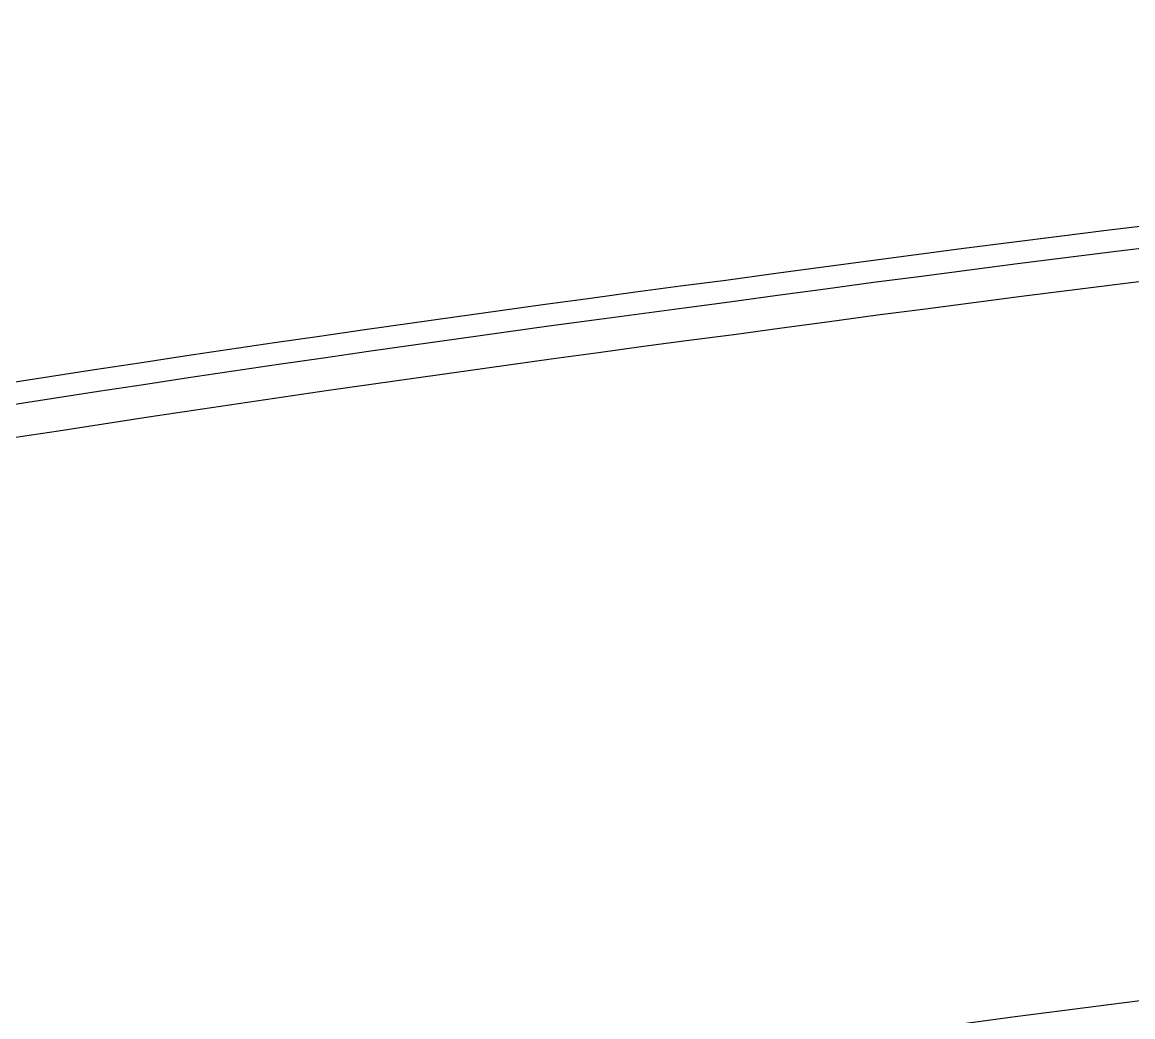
# Model space of a CAD drawing. Header units: millimetres. Extents: x 441156 to 441876, y 4514765 to 4515211.
# Drawn here: x 441694.563 to 441697.092, y 4514839.145 to 4514841.409 of the extents above; entities that cross this region are included whole.
import ezdxf

# ---------------------------------------------------------------- set-up
doc = ezdxf.new("R2010")
doc.units = ezdxf.units.MM
doc.layers.add('01_piscinas', color=254, linetype='Continuous')

msp = doc.modelspace()

# ---------------------------------------------------------------- linework, layer by layer
at = {"layer": '01_piscinas'}
for points, elevation in [([(441622.00757209, 4514840.63501794), (441632.52864328, 4514823.04287855), (441632.64832167, 4514823.07724494), (441638.61483934, 4514824.80916876), (441645.11524408, 4514826.68567649), (441649.70629411, 4514828.01100024), (441655.61545577, 4514829.69140232), (441659.71298961, 4514830.89921958), (441660.14940234, 4514831.0281621), (441672.04321536, 4514834.54230884), (441675.11646557, 4514835.44102805), (441675.15936849, 4514835.45357427), (441680.33903137, 4514836.96827767, 0.0058354666), (441688.4192397, 4514839.28872511, -0.0022571436), (441689.0049603, 4514839.4343453, -0.0023177097), (441689.60607707, 4514839.57795839, -0.0002338764), (441689.62135547, 4514839.58154858, -0.0001087055), (441689.64962961, 4514839.58815283, -0.0248112764), (441696.17332589, 4514840.77281209, -0.026463513), (441703.20086117, 4514841.36220903, -0.0051616495), (441704.57701796, 4514841.39033601, -0.0227587176), (441712.89889647, 4514841.09564258), (441717.92559364, 4514840.78954602), (441733.87982224, 4514839.81802652)], 0.00000053), ([(441621.93330468, 4514840.61307697), (441632.49388927, 4514822.95486776), (441632.66912556, 4514823.00518795), (441638.63569375, 4514824.73712644), (441645.13604536, 4514826.61361882), (441649.72695212, 4514827.93890122), (441655.63631626, 4514829.61936088), (441659.73419507, 4514830.82727982), (441660.17065367, 4514830.95623588), (441672.06436647, 4514834.47035301), (441675.13751639, 4514835.3690429), (441675.18041931, 4514835.38158912), (441680.35948762, 4514836.89611864, 0.0058339136), (441688.43923108, 4514839.21642046, -0.0022510891), (441689.02272697, 4514839.36148005, -0.002317905), (441689.62321722, 4514839.5049432, -0.0002346539), (441689.63847788, 4514839.50852925, -0.0001087055), (441689.66667297, 4514839.51511501, -0.0248121987), (441696.1832943, 4514840.69847709, -0.0264644379), (441703.20316775, 4514841.2872445, -0.0051616495), (441704.5777764, 4514841.31533984, -0.0227607777), (441712.89358578, 4514841.02082704), (441717.92103502, 4514840.71468469), (441733.87793437, 4514839.74300255)], 0.00000053), ([(441711.12642899, 4514839.51786643, 0.0181980441), (441704.59274015, 4514839.68960865, 0.0051616495), (441703.25167432, 4514839.66219888, 0.026485001), (441696.39780758, 4514839.08707105, 0.0067966815), (441694.64490464, 4514838.83373326, 0.0067966815)], 0.00000131)]:
    msp.add_lwpolyline(points, format="xyb", dxfattribs=dict(at, elevation=elevation))
for centre, radius, start, end in [((441705.24973989, 4514774.72427819, 0.00000053), 66.71865252, 91.8192868316, 97.8258038768), ((441704.83936239, 4514774.48695465, 0.00000053), 66.89932759, 97.449932046, 103.1349507654)]:
    msp.add_arc(centre, radius, start, end, dxfattribs=at)

doc.saveas('drawing.dxf')
